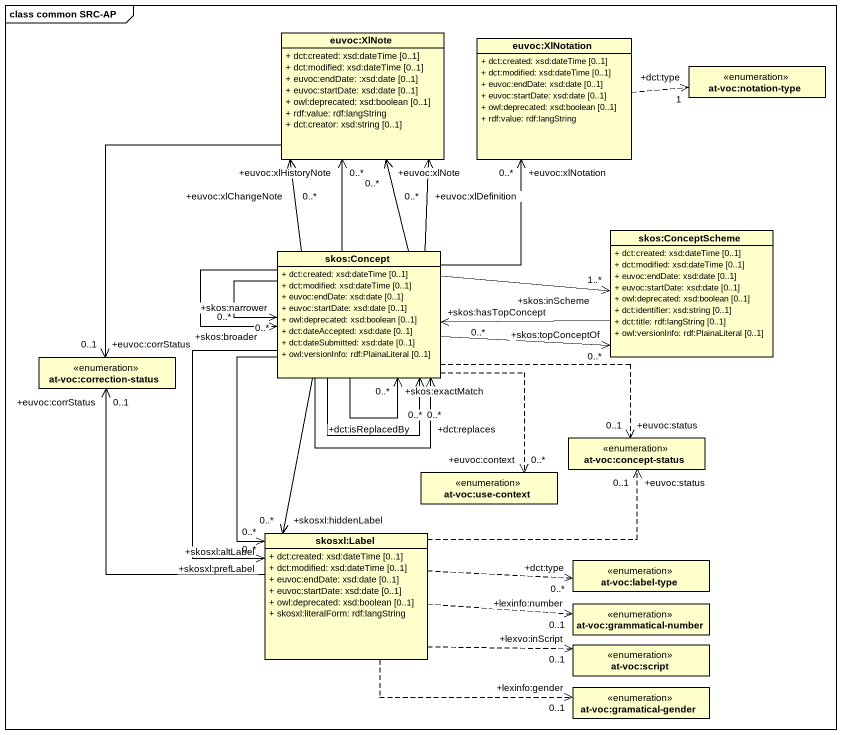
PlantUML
@startuml
mainframe class common SRC-AP
hide circle
hide empty members
skinparam classAttributeIconSize 0
class "euvoc:XlNote" as euvoc_XlNote {
  + dct:created: xsd:dateTime [0..1]
  + dct:modified: xsd:dateTime [0..1]
  + euvoc:endDate: :xsd:date [0..1]
  + euvoc:startDate: xsd:date [0..1]
  + owl:deprecated: xsd:boolean [0..1]
  + rdf:value: rdf:langString
  + dct:creator: xsd:string [0..1]
}
class "euvoc:XlNotation" as euvoc_XlNotation {
  + dct:created: xsd:dateTime [0..1]
  + dct:modified: xsd:dateTime [0..1]
  + euvoc:endDate: xsd:date [0..1]
  + euvoc:startDate: xsd:date [0..1]
  + owl:deprecated: xsd:boolean [0..1]
  + rdf:value: rdf:langString
}
enum "at-voc:notation-type" as at_voc_notation_type
class "skos:Concept" as skos_Concept {
  + dct:created: xsd:dateTime [0..1]
  + dct:modified: xsd:dateTime [0..1]
  + euvoc:endDate: xsd:date [0..1]
  + euvoc:startDate: xsd:date [0..1]
  + owl:deprecated: xsd:boolean [0..1]
  + dct:dateAccepted: xsd:date [0..1]
  + dct:dateSubmitted: xsd:date [0..1]
  + owl:versionInfo: rdf:PlainaLiteral [0..1]
}
class "skos:ConceptScheme" as skos_ConceptScheme {
  + dct:created: xsd:dateTime [0..1]
  + dct:modified: xsd:dateTime [0..1]
  + euvoc:endDate: xsd:date [0..1]
  + euvoc:startDate: xsd:date [0..1]
  + owl:deprecated: xsd:boolean [0..1]
  + dct:identifier: xsd:string [0..1]
  + dct:title: rdf:langString [0..1]
  + owl:versionInfo: rdf:PlainaLiteral [0..1]
}
enum "at-voc:correction-status" as at_voc_correction_status
enum "at-voc:concept-status" as at_voc_concept_status
enum "at-voc:use-context" as at_voc_use_context
class "skosxl:Label" as skosxl_Label {
  + dct:created: xsd:dateTime [0..1]
  + dct:modified: xsd:dateTime [0..1]
  + euvoc:endDate: xsd:date [0..1]
  + euvoc:startDate: xsd:date [0..1]
  + owl:deprecated: xsd:boolean [0..1]
  + skosxl:literalForm: rdf:langString
}
enum "at-voc:label-type" as at_voc_label_type
enum "at-voc:grammatical-number" as at_voc_grammatical_number
enum "at-voc:script" as at_voc_script
enum "at-voc:gramatical-gender" as at_voc_gramatical_gender
euvoc_XlNote --> "+euvoc:corrStatus\n0..1" at_voc_correction_status
euvoc_XlNotation .right.> "+dct:type\n1" at_voc_notation_type
skos_Concept -up-> "+euvoc:xlHistoryNote\n0..*" euvoc_XlNote
skos_Concept -up-> "+euvoc:xlNote\n0..*" euvoc_XlNote
skos_Concept -up-> "+euvoc:xlChangeNote\n0..*" euvoc_XlNote
skos_Concept -up-> "+euvoc:xlDefinition\n0..*" euvoc_XlNote
skos_Concept -up-> "+euvoc:xlNotation\n0..*" euvoc_XlNotation
skos_Concept --> "+skos:exactMatch\n0..*" skos_Concept
skos_Concept --> "+dct:isReplacedBy\n0..*" skos_Concept
skos_Concept --> "+skos:narrower\n0..*" skos_Concept
skos_Concept --> "+skos:broader\n0..*" skos_Concept
skos_Concept --> "+dct:replaces\n0..*" skos_Concept
skos_Concept -right-> "+skos:topConceptOf\n0..*" skos_ConceptScheme
skos_Concept -right-> "+skos:inScheme\n1..*" skos_ConceptScheme
skos_Concept .right.> "+euvoc:status\n0..1" at_voc_concept_status
skos_Concept ..> "+euvoc:context\n0..*" at_voc_use_context
skos_Concept --> "+skosxl:altLabel\n0..*" skosxl_Label
skos_Concept --> "+skosxl:prefLabel\n0..*" skosxl_Label
skos_Concept --> "+skosxl:hiddenLabel\n0..*" skosxl_Label
skos_ConceptScheme -left-> "+skos:hasTopConcept\n0..*" skos_Concept
skosxl_Label -up-> "+euvoc:corrStatus\n0..1" at_voc_correction_status
skosxl_Label .right.> "+euvoc:status\n0..1" at_voc_concept_status
skosxl_Label .right.> "+dct:type\n0..*" at_voc_label_type
skosxl_Label .right.> "+lexinfo:number\n0..1" at_voc_grammatical_number
skosxl_Label .right.> "+lexvo:inScript\n0..1" at_voc_script
skosxl_Label .right.> "+lexinfo:gender\n0..1" at_voc_gramatical_gender
@enduml
